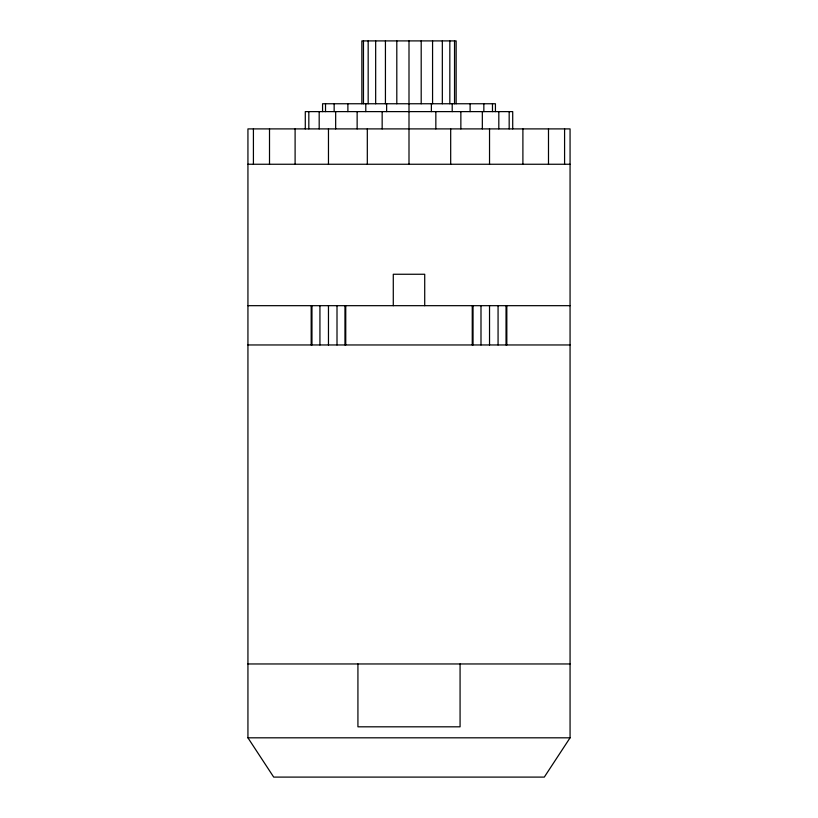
<?xml version="1.0" encoding="UTF-8"?>
<svg xmlns="http://www.w3.org/2000/svg" width="818" height="818" viewBox="0 0 818 818"><rect width="100%" height="100%" fill="white"/><g stroke="black" fill="none" stroke-linecap="round" stroke-linejoin="round"><path stroke-width="1.23" d="M570.064 737.816L544.297 777.1L273.703 777.1L247.936 737.816L247.936 128.896L570.064 128.896L570.064 737.816L247.936 737.816M247.936 164.254L570.064 164.254M247.936 305.676L570.064 305.676M247.936 344.961L570.064 344.961M247.936 663.96L570.064 663.96M564.584 128.896L564.584 164.254M548.489 128.896L548.489 164.254M522.896 128.896L522.896 164.254M512.712 128.896L512.712 111.616L305.288 111.616L305.288 128.896M509.174 111.616L509.174 128.896M506.823 305.676L506.823 344.961M506.035 305.676L506.035 344.961M498.816 111.616L498.816 128.896M498.07 305.676L498.07 344.961M495.432 111.616L495.432 103.753L322.568 103.753L322.568 111.616M492.477 103.753L492.477 111.616M489.532 128.896L489.532 164.254M489.532 305.676L489.532 344.961M483.847 103.753L483.847 111.616M482.334 111.616L482.334 128.896M480.994 305.676L480.994 344.961M473.039 305.676L473.039 344.961M472.252 305.676L472.252 344.961M470.115 103.753L470.115 111.616M460.861 111.616L460.861 128.896M460.074 663.96L460.074 726.813L357.926 726.813L357.926 663.96M456.137 103.753L456.137 40.9L361.863 40.9L361.863 103.753M454.532 40.9L454.532 103.753M452.211 103.753L452.211 111.616M450.687 128.896L450.687 164.254M449.828 40.9L449.828 103.753M442.334 40.9L442.334 103.753M435.841 111.616L435.841 128.896M432.569 40.9L432.569 103.753M431.372 103.753L431.372 111.616M424.716 305.676L424.716 274.255L393.284 274.255L393.284 305.676M421.198 40.9L421.198 103.753M409 40.9L409 164.254M396.802 40.9L396.802 103.753M386.628 103.753L386.628 111.616M385.431 40.9L385.431 103.753M382.159 111.616L382.159 128.896M375.666 40.9L375.666 103.753M368.172 40.9L368.172 103.753M367.313 128.896L367.313 164.254M365.789 103.753L365.789 111.616M363.468 40.9L363.468 103.753M357.139 111.616L357.139 128.896M347.885 103.753L347.885 111.616M345.748 305.676L345.748 344.961M344.961 305.676L344.961 344.961M337.006 305.676L337.006 344.961M335.666 111.616L335.666 128.896M334.153 103.753L334.153 111.616M328.468 128.896L328.468 164.254M328.468 305.676L328.468 344.961M325.523 103.753L325.523 111.616M319.93 305.676L319.93 344.961M319.184 111.616L319.184 128.896M311.965 305.676L311.965 344.961M311.177 305.676L311.177 344.961M308.826 111.616L308.826 128.896M295.104 128.896L295.104 164.254M269.511 128.896L269.511 164.254M253.416 128.896L253.416 164.254"/></g></svg>
